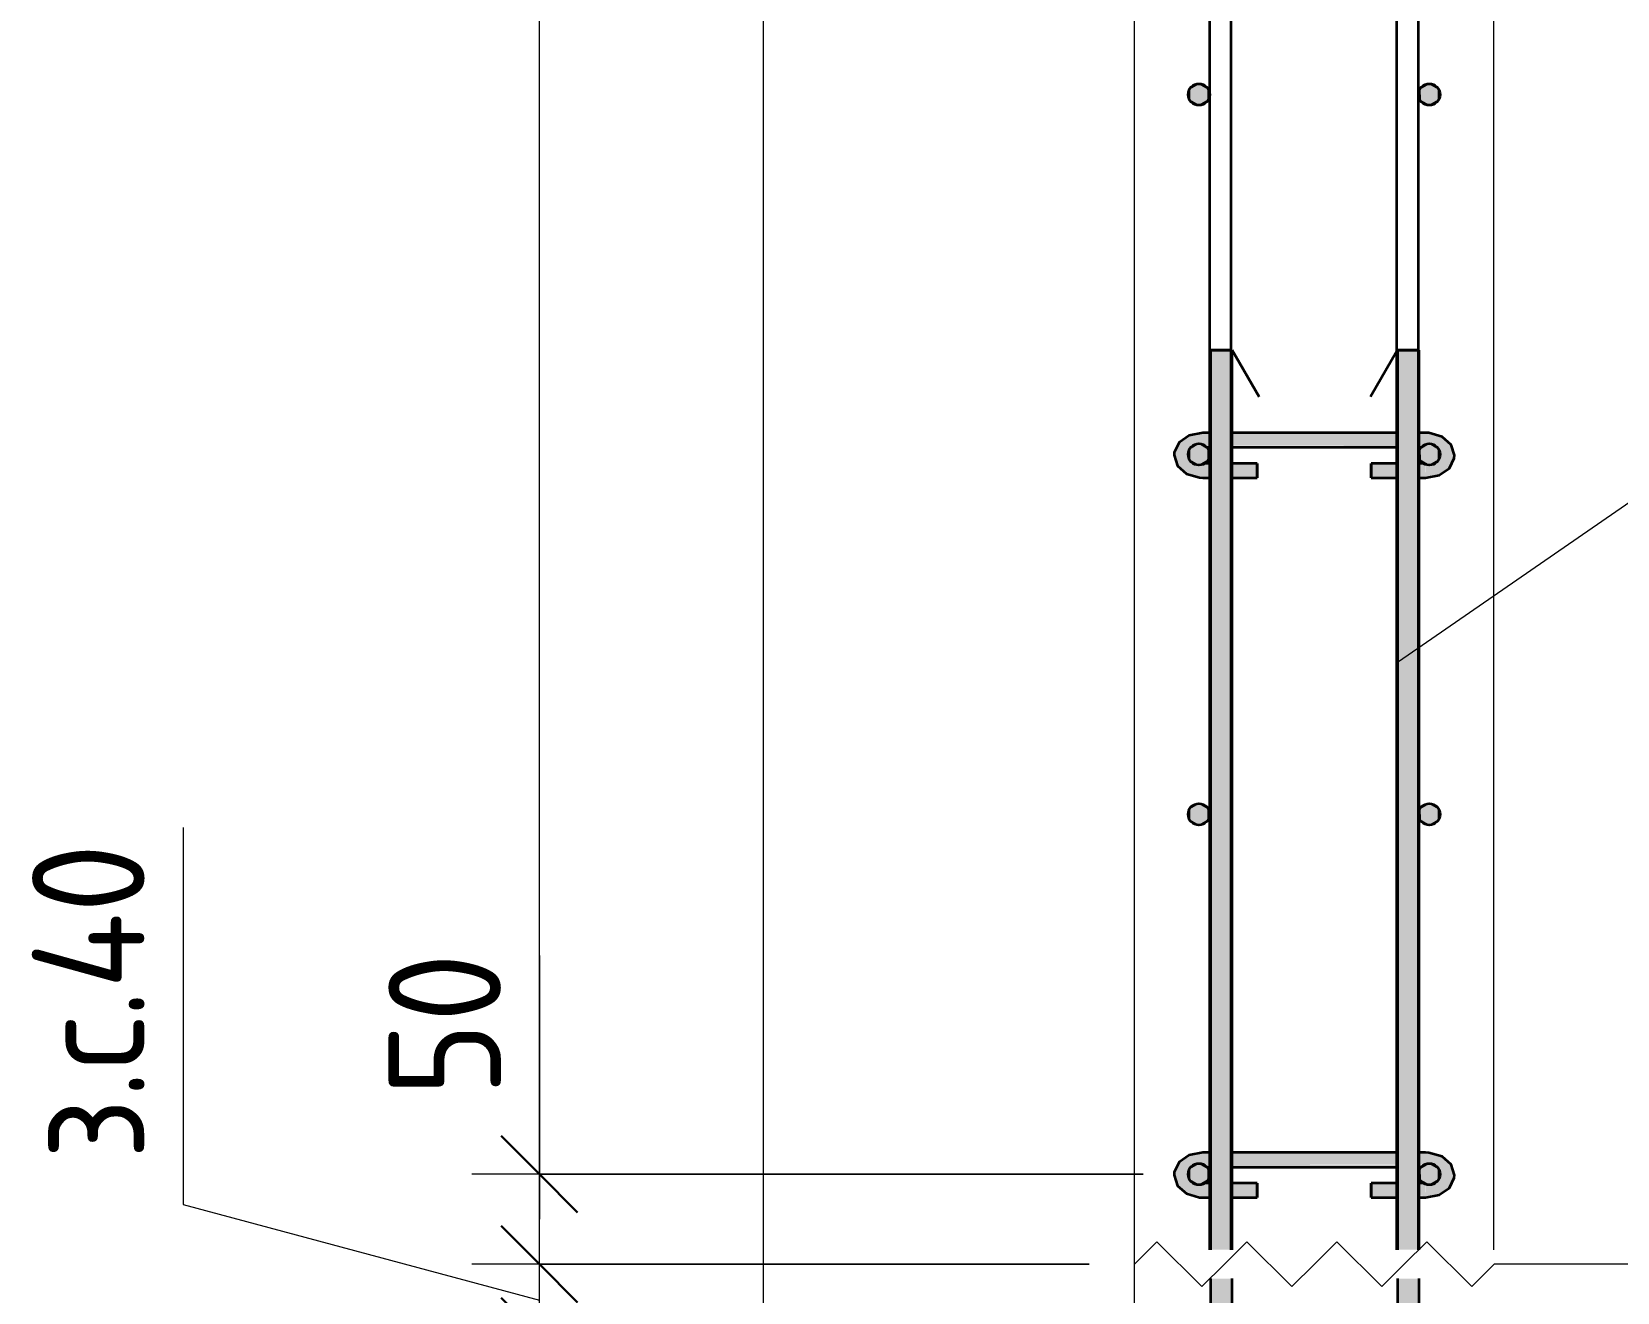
# Model space of a CAD drawing. Header units: millimetres. Extents: x -39709 to 12452, y -4989 to 80275.
# Drawn here: x -2596 to -1715, y -2966 to -2265 of the extents above; entities that cross this region are included whole.
import ezdxf

# ---------------------------------------------------------------- set-up
doc = ezdxf.new("R2010")
doc.units = ezdxf.units.MM
for name, color, linetype, lineweight in [('AA_Dim', 7, 'Continuous', 9), ('AA_Dim-25', 7, 'Continuous', 9), ('AA_Oformlenie', 7, 'Continuous', 9), ('AA_Vinoska', 7, 'Continuous', 9), ('AF_Stena_Опалубка', 253, 'Continuous', 20), ('KR_Armatura', 7, 'Continuous', 20), ('KR_Armatura_Tonkie', 7, 'Continuous', 20), ('KR_Fundament', 7, 'Continuous', 20)]:
    doc.layers.add(name, color=color, linetype=linetype, lineweight=lineweight)
doc.styles.add('ISOCPEUR_6', font='isocpeur.TTF', dxfattribs={"width": 0.9, "height": 62.5})
doc.dimstyles.new('00_Точн_3_знака__прозр__2', dxfattribs={"dimscale": 304.8, "dimtxt": 62.672186, "dimasz": 0.139436, "dimexe": 0.123031, "dimexo": 0.082021, "dimgap": 0.008202, "dimtad": 1, "dimdec": 3, "dimrnd": 0.001, "dimdsep": 46, "dimtxsty": 'ISOCPEUR_6', "dimblk1": 'OBLIQUE', "dimblk2": 'OBLIQUE', "dimsah": 1, "dimcen": 0.09, "dimdle": 0.123031, "dimazin": 0, "dimtfac": 1, "dimtdec": 4, "dimtix": 1, "dimtmove": 1, "dimatfit": 3, "dimfxl": 1, "dimtvp": 1, "dimtolj": 1, "dimtzin": 0, "dimlwd": 18, "dimlwe": 18, "dimarcsym": 2})
doc.dimstyles.new('00_Точн_3_знака__прозр__3', dxfattribs={"dimscale": 304.8, "dimtxt": 62.672186, "dimasz": 0.139436, "dimexe": 0.123031, "dimexo": 0.082021, "dimgap": 0.008202, "dimtad": 1, "dimdec": 3, "dimrnd": 0.001, "dimdsep": 46, "dimtxsty": 'ISOCPEUR_6', "dimblk1": 'OBLIQUE', "dimblk2": 'OBLIQUE', "dimsah": 1, "dimcen": 0.09, "dimdle": 0.123031, "dimazin": 0, "dimtfac": 1, "dimtdec": 4, "dimtix": 1, "dimtmove": 0, "dimatfit": 3, "dimfxl": 1, "dimtvp": 1, "dimtolj": 1, "dimtzin": 0, "dimlwd": 18, "dimlwe": 18, "dimarcsym": 2})

# ---------------------------------------------------------------- blocks, each defined once
blk = doc.blocks.new('261_Шпилька массив _НесАрм_РабПлоск_ - 8 А240-4153581-1-1 Армирование')
at = {"layer": 'KR_Armatura_Tonkie', "lineweight": 35}
for points in [[(34968.04, -2511.81), (34968.04, -2505.54), (34966.68, -2505.89), (34965.87, -2506), (34964.32, -2505.8), (34962.09, -2504.59), (34960.99, -2503.4), (34960.52, -2502.63), (34959.94, -2500.49), (34960.01, -2498.96), (34960.4, -2497.67), (34961.11, -2496.44), (34961.9, -2495.55), (34963.33, -2494.62), (34964.98, -2494.12), (34966.77, -2494.12), (34968.04, -2494.01), (34968.04, -2488.01), (34961.97, -2488.95), (34959.18, -2490.34), (34955.54, -2493.42), (34953.26, -2496.17), (34952.18, -2500.99), (34953.26, -2504.82), (34956.72, -2508.49), (34962.15, -2510.98), (34964.14, -2511.26)], [(35091.87, -2511.81), (35098, -2510.95), (35103.19, -2508.49), (35106.66, -2504.82), (35107.87, -2500.49), (35106.66, -2496.17), (35104.28, -2492.58), (35099.39, -2489.46), (35091.87, -2488.15), (35091.87, -2494.39), (35092.35, -2494.2), (35093.95, -2494.01), (35095.87, -2494.39), (35096.87, -2494.8), (35098.62, -2496.41), (35099.35, -2497.67), (35099.74, -2498.96), (35099.77, -2500.76), (35099.47, -2502.02), (35098.64, -2503.56), (35097.33, -2504.85), (35096.87, -2505.2), (35095.43, -2505.8), (35093.09, -2505.9), (35091.87, -2505.96), (35091.87, -2510.98)], [(34968.04, -2512.98), (34968.04, -2511.81), (34961.91, -2510.95), (34956.72, -2508.49), (34956.03, -2508.15), (34960.52, -2511.35), (34961.97, -2512.04), (34964.59, -2512.44)], [(35091.87, -2512.98), (35099.39, -2511.53), (35104.28, -2508.41), (35106.66, -2504.82), (35103.19, -2508.49), (35097.76, -2510.98), (35091.87, -2511.81), (35091.87, -2512.84)], [(34968.04, -2911.81), (34968.04, -2905.54), (34966.68, -2905.89), (34965.87, -2906), (34964.32, -2905.8), (34962.09, -2904.59), (34960.99, -2903.4), (34960.52, -2902.63), (34959.94, -2900.49), (34959.92, -2899.66), (34960.4, -2897.67), (34961.11, -2896.44), (34961.9, -2895.55), (34963.33, -2894.62), (34964.98, -2894.12), (34966.77, -2894.12), (34968.04, -2894.01), (34968.04, -2888.01), (34961.97, -2888.95), (34959.18, -2890.34), (34955.54, -2893.42), (34953.26, -2896.17), (34952.18, -2900.99), (34953.26, -2904.82), (34956.72, -2908.49), (34962.15, -2910.98), (34964.14, -2911.26)], [(35091.87, -2911.81), (35098, -2910.95), (35103.19, -2908.49), (35106.66, -2904.82), (35107.87, -2900.49), (35106.66, -2896.17), (35104.28, -2892.58), (35099.39, -2889.46), (35091.87, -2888.15), (35091.87, -2894.39), (35092.35, -2894.2), (35093.95, -2894.01), (35095.87, -2894.39), (35096.87, -2894.8), (35098.62, -2896.41), (35099.46, -2897.94), (35099.67, -2898.45), (35099.77, -2900.76), (35099.47, -2902.02), (35098.64, -2903.56), (35097.33, -2904.85), (35096.87, -2905.2), (35095.43, -2905.8), (35093.09, -2905.9), (35091.87, -2905.96), (35091.87, -2910.98)], [(35091.87, -2912.98), (35099.39, -2911.53), (35104.28, -2908.41), (35106.66, -2904.82), (35103.19, -2908.49), (35098, -2910.95), (35091.87, -2911.81), (35091.87, -2912.84)], [(34968.04, -2912.98), (34968.04, -2911.81), (34961.91, -2910.95), (34956.72, -2908.49), (34956.03, -2908.15), (34960.52, -2911.35), (34961.97, -2912.04), (34966.34, -2912.72)]]:
    blk.add_hatch(color=256, dxfattribs=at).paths.add_polyline_path(points)
h = blk.add_hatch(color=256, dxfattribs=at)
h.paths.add_polyline_path([(34970.12, -2494.84), (34972.27, -2494.8), (34972.27, -2488.01), (34968.04, -2488.15), (34968.04, -2494.46), (34969.41, -2494.84)])
h.paths.add_polyline_path([(34997.74, -2494.84), (35076.27, -2494.73), (35076.27, -2488.01), (34984.27, -2488.2), (34984.27, -2494.84)])
h.paths.add_polyline_path([(35088.27, -2494.84), (35091.13, -2494.7), (35091.87, -2494.2), (35091.87, -2488.01), (35088.27, -2488.15), (35088.27, -2494.81)])
h = blk.add_hatch(color=256, dxfattribs=at)
h.paths.add_polyline_path([(35043.3, -2496.01), (35076.27, -2495.82), (35076.27, -2494.84), (34984.27, -2494.92), (34984.27, -2496.01), (34997.74, -2496.01)])
h.paths.add_polyline_path([(35089.44, -2496.01), (35090.01, -2495.46), (35090.61, -2494.84), (35088.27, -2494.84), (35088.27, -2496.01), (35089.3, -2496.01)])
h.paths.add_polyline_path([(34972.27, -2496.01), (34972.27, -2494.84), (34968.92, -2494.84), (34970.31, -2496.01), (34971.87, -2496.01)])
h = blk.add_hatch(color=256, dxfattribs=at)
h.paths.add_polyline_path([(34968.04, -2511.81), (34972.27, -2511.69), (34972.27, -2504.98), (34968.87, -2505.2), (34968.04, -2505.8), (34968.04, -2510.98)])
h.paths.add_polyline_path([(34984.27, -2511.81), (34998.34, -2511.81), (34998.34, -2504.98), (34984.27, -2505.12), (34984.27, -2511.36)])
h = blk.add_hatch(color=256, dxfattribs=at)
h.paths.add_polyline_path([(35076.27, -2511.81), (35076.27, -2504.98), (35061.57, -2505.12), (35061.57, -2511.81), (35075.87, -2511.81)])
h.paths.add_polyline_path([(35088.87, -2511.81), (35091.87, -2511.81), (35091.65, -2505.52), (35089.63, -2504.98), (35088.27, -2505.2), (35088.27, -2511.81)])
h = blk.add_hatch(color=256, dxfattribs=at)
h.paths.add_polyline_path([(34997.74, -2512.98), (34998.34, -2512.84), (34998.34, -2511.81), (34984.27, -2511.81), (34984.27, -2512.98)])
h.paths.add_polyline_path([(34968.04, -2512.98), (34972.27, -2512.79), (34972.27, -2511.81), (34968.04, -2511.81), (34968.04, -2512.84)])
h = blk.add_hatch(color=256, dxfattribs=at)
h.paths.add_polyline_path([(35088.87, -2512.98), (35091.87, -2512.84), (35091.87, -2511.81), (35088.27, -2511.88), (35088.27, -2512.98)])
h.paths.add_polyline_path([(35066.08, -2512.98), (35076.27, -2512.84), (35076.27, -2511.81), (35061.57, -2511.81), (35061.57, -2512.98)])
h = blk.add_hatch(color=256, dxfattribs=at)
h.paths.add_polyline_path([(34972.27, -2894.84), (34972.27, -2888.01), (34968.04, -2888.15), (34968.04, -2894.46), (34969.41, -2894.84), (34971.87, -2894.84)])
h.paths.add_polyline_path([(34997.74, -2894.84), (35076.27, -2894.73), (35076.27, -2888.01), (34984.27, -2888.2), (34984.27, -2894.84)])
h.paths.add_polyline_path([(35088.27, -2894.84), (35091.13, -2894.7), (35091.87, -2894.2), (35091.87, -2888.01), (35088.27, -2888.15), (35088.27, -2894.81)])
h = blk.add_hatch(color=256, dxfattribs=at)
h.paths.add_polyline_path([(35089.44, -2896.01), (35090.01, -2895.46), (35090.61, -2894.84), (35088.27, -2894.84), (35088.27, -2896.01), (35089.3, -2896.01)])
h.paths.add_polyline_path([(34972.27, -2896.01), (34972.27, -2894.84), (34968.92, -2894.84), (34970.31, -2896.01), (34971.87, -2896.01)])
h.paths.add_polyline_path([(34984.27, -2896.01), (35076.27, -2895.82), (35076.27, -2894.84), (34984.27, -2894.92), (34984.27, -2895.89)])
h = blk.add_hatch(color=256, dxfattribs=at)
h.paths.add_polyline_path([(34984.27, -2911.81), (34998.34, -2911.81), (34998.34, -2904.98), (34984.27, -2905.12), (34984.27, -2911.36)])
h.paths.add_polyline_path([(34971.87, -2911.81), (34972.27, -2911.69), (34972.27, -2904.98), (34968.87, -2905.2), (34968.04, -2905.8), (34968.04, -2911.81)])
h = blk.add_hatch(color=256, dxfattribs=at)
h.paths.add_polyline_path([(35076.27, -2911.81), (35076.27, -2904.98), (35061.57, -2905.12), (35061.57, -2911.81), (35075.87, -2911.81)])
h.paths.add_polyline_path([(35088.87, -2911.81), (35091.87, -2911.81), (35091.65, -2905.52), (35089.63, -2904.98), (35088.27, -2905.2), (35088.27, -2911.81)])
h = blk.add_hatch(color=256, dxfattribs=at)
h.paths.add_polyline_path([(34997.74, -2912.98), (34998.34, -2912.84), (34998.34, -2911.81), (34984.27, -2911.81), (34984.27, -2912.98)])
h.paths.add_polyline_path([(34971.87, -2912.98), (34972.27, -2912.72), (34972.27, -2911.81), (34968.04, -2911.81), (34968.04, -2912.98)])
h = blk.add_hatch(color=256, dxfattribs=at)
h.paths.add_polyline_path([(35075.87, -2912.98), (35076.27, -2912.72), (35076.27, -2911.81), (35061.57, -2911.81), (35061.57, -2912.98), (35066.08, -2912.98)])
h.paths.add_polyline_path([(35088.87, -2912.98), (35091.87, -2912.72), (35091.87, -2911.81), (35088.27, -2911.88), (35088.27, -2912.98)])
for p, q in [((34971.87, -2488.01), (34968.04, -2488.01)), ((34972.27, -2488.01), (34971.87, -2488.01)), ((35075.87, -2488.01), (34984.26, -2488.01)), ((35076.27, -2488.01), (35075.87, -2488.01)), ((35091.87, -2488.01), (35088.26, -2488.01)), ((34970.31, -2496.01), (34971.87, -2496.01)), ((34971.87, -2496.01), (34972.27, -2496.01)), ((34984.25, -2496.01), (35075.87, -2496.01)), ((35075.87, -2496.01), (35076.27, -2496.01)), ((35088.25, -2496.01), (35089.49, -2496.01)), ((34971.87, -2504.98), (34969.16, -2504.98)), ((34972.27, -2504.98), (34971.87, -2504.98)), ((34998.34, -2504.98), (34984.25, -2504.98)), ((34998.34, -2504.98), (34998.34, -2511.81)), ((34998.34, -2506.15), (34998.34, -2505.12)), ((34998.34, -2512.84), (34998.34, -2506.15)), ((35075.87, -2504.98), (35061.57, -2504.98)), ((35061.57, -2511.81), (35061.57, -2504.98)), ((35061.57, -2505.12), (35061.57, -2506.15)), ((35061.57, -2506.15), (35061.57, -2512.84)), ((35076.27, -2504.98), (35075.87, -2504.98)), ((35090.59, -2504.98), (35088.25, -2504.98)), ((34968.04, -2512.98), (34971.87, -2512.98)), ((34971.87, -2512.98), (34972.27, -2512.98)), ((34984.25, -2512.98), (34998.34, -2512.98)), ((34998.34, -2511.81), (34998.34, -2512.98)), ((35061.57, -2512.98), (35061.57, -2511.81)), ((35061.57, -2512.98), (35075.87, -2512.98)), ((35075.87, -2512.98), (35076.27, -2512.98)), ((35088.25, -2512.98), (35091.87, -2512.98)), ((34971.87, -2888.01), (34968.04, -2888.01)), ((34972.27, -2888.01), (34971.87, -2888.01)), ((35075.87, -2888.01), (34984.27, -2888.01)), ((35076.27, -2888.01), (35075.87, -2888.01)), ((35091.87, -2888.01), (35088.27, -2888.01)), ((34970.31, -2896.01), (34971.87, -2896.01)), ((34971.87, -2896.01), (34972.27, -2896.01)), ((34984.27, -2896.01), (35075.87, -2896.01)), ((35075.87, -2896.01), (35076.27, -2896.01)), ((35088.27, -2896.01), (35089.49, -2896.01)), ((34971.87, -2904.98), (34969.16, -2904.98)), ((34972.27, -2904.98), (34971.87, -2904.98)), ((34998.34, -2904.98), (34984.27, -2904.98)), ((34998.34, -2904.98), (34998.34, -2911.81)), ((34998.34, -2906.15), (34998.34, -2905.12)), ((34998.34, -2912.84), (34998.34, -2906.15)), ((35075.87, -2904.98), (35061.57, -2904.98)), ((35061.57, -2911.81), (35061.57, -2904.98)), ((35061.57, -2905.12), (35061.57, -2906.15)), ((35061.57, -2906.15), (35061.57, -2912.84)), ((35076.27, -2904.98), (35075.87, -2904.98)), ((35090.59, -2904.98), (35088.27, -2904.98)), ((34968.04, -2912.98), (34971.87, -2912.98)), ((34971.87, -2912.98), (34972.27, -2912.98)), ((34984.27, -2912.98), (34998.34, -2912.98)), ((34998.34, -2911.81), (34998.34, -2912.98)), ((35061.57, -2912.98), (35061.57, -2911.81)), ((35061.57, -2912.98), (35075.87, -2912.98)), ((35075.87, -2912.98), (35076.27, -2912.98)), ((35088.27, -2912.98), (35091.87, -2912.98))]:
    blk.add_line(p, q, dxfattribs=at)
at = {"layer": 'KR_Armatura_Tonkie', "lineweight": 35, "flags": 128}
for points in [[(34968.04, -2488.01), (34960.46, -2489.47), (34954.85, -2493.37), (34952.16, -2498.93), (34952.04, -2500.49)], [(35107.87, -2500.49), (35106.02, -2494.61), (35101.01, -2490.21), (35093.74, -2488.09), (35091.87, -2488.01)], [(34952.04, -2500.49), (34953.89, -2506.38), (34958.9, -2510.78), (34966.17, -2512.9), (34968.04, -2512.98)], [(35091.87, -2512.98), (35099.46, -2511.52), (35105.06, -2507.62), (35107.75, -2502.06), (35107.87, -2500.49)], [(34968.04, -2888.01), (34960.46, -2889.47), (34954.85, -2893.37), (34952.16, -2898.93), (34952.04, -2900.49)], [(35107.87, -2900.49), (35106.02, -2894.61), (35101.01, -2890.21), (35093.74, -2888.09), (35091.87, -2888.01)], [(34952.04, -2900.49), (34953.89, -2906.38), (34958.9, -2910.78), (34966.17, -2912.9), (34968.04, -2912.98)], [(35091.87, -2912.98), (35099.46, -2911.52), (35105.06, -2907.62), (35107.75, -2902.06), (35107.87, -2900.49)]]:
    blk.add_lwpolyline(points, dxfattribs=at)
blk = doc.blocks.new('350_Стержень П торец СК-СГ _НесАрм_РабПлоск_ - 350_Стержень П торец СК-СГ _НесАрм_РабПлоск_-V19-1-1 Армирование')
at = {"layer": 'KR_Armatura_Tonkie', "lineweight": 35}
for points in [[(34965.87, -1106), (34967.43, -1105.8), (34968.87, -1105.2), (34970.12, -1104.24), (34971.07, -1103), (34971.67, -1101.55), (34971.87, -1100), (34971.67, -1098.45), (34971.07, -1097), (34970.12, -1095.76), (34968.87, -1094.8), (34967.43, -1094.2), (34965.87, -1094), (34964.32, -1094.2), (34962.87, -1094.8), (34961.63, -1095.76), (34960.68, -1097), (34960.08, -1098.45), (34959.87, -1100), (34960.08, -1101.55), (34960.68, -1103), (34961.63, -1104.24), (34962.87, -1105.2), (34964.32, -1105.8)], [(35093.87, -1106), (35095.43, -1105.8), (35096.87, -1105.2), (35098.12, -1104.24), (35099.07, -1103), (35099.67, -1101.55), (35099.87, -1100), (35099.67, -1098.45), (35099.07, -1097), (35098.12, -1095.76), (35096.87, -1094.8), (35095.43, -1094.2), (35093.87, -1094), (35092.32, -1094.2), (35090.87, -1094.8), (35089.63, -1095.76), (35088.68, -1097), (35088.08, -1098.45), (35087.87, -1100), (35088.08, -1101.55), (35088.87, -1103.24), (35089.63, -1104.24), (35090.87, -1105.2), (35092.32, -1105.8)]]:
    blk.add_hatch(color=256, dxfattribs=at).paths.add_polyline_path(points)
at = {"layer": 'AA_Oformlenie'}
for centre, start, end in [((34965.87, -1100), 90, 270), ((34965.87, -1100), 270, 90), ((35093.87, -1100), 90, 270), ((35093.87, -1100), 270, 90)]:
    blk.add_arc(centre, 6, start, end, dxfattribs=at)
at = {"layer": 'KR_Armatura_Tonkie', "lineweight": 35}
for centre in [(34965.87, -1100), (35093.87, -1100)]:
    blk.add_circle(centre, 6, dxfattribs=at)
blk = doc.blocks.new('350_Стержень П торец СК-СГ _НесАрм_РабПлоск_ - 350_Стержень П торец СК-СГ _НесАрм_РабПлоск_-V22-1-1 Армирование')
at = {"layer": 'KR_Armatura_Tonkie', "lineweight": 35}
for points in [[(34965.87, -2506), (34967.43, -2505.8), (34968.87, -2505.2), (34970.12, -2504.24), (34971.07, -2503), (34971.67, -2501.55), (34971.74, -2498.96), (34971.67, -2498.45), (34971.07, -2497), (34970.12, -2495.76), (34968.87, -2494.8), (34967.43, -2494.2), (34965.87, -2494), (34964.32, -2494.2), (34962.87, -2494.8), (34961.63, -2495.76), (34960.68, -2497), (34960.01, -2498.96), (34959.87, -2500), (34960.08, -2501.55), (34960.68, -2503), (34961.63, -2504.24), (34962.87, -2505.2), (34964.32, -2505.8)], [(35093.87, -2506), (35095.43, -2505.8), (35096.87, -2505.2), (35098.12, -2504.24), (35099.07, -2503), (35099.67, -2501.55), (35099.74, -2498.96), (35099.67, -2498.45), (35099.07, -2497), (35098.12, -2495.76), (35096.87, -2494.8), (35095.43, -2494.2), (35093.87, -2494), (35092.32, -2494.2), (35090.87, -2494.8), (35089.63, -2495.76), (35088.68, -2497), (35088.01, -2498.96), (35087.87, -2500), (35088.08, -2501.55), (35088.87, -2503.24), (35089.63, -2504.24), (35090.87, -2505.2), (35092.32, -2505.8)]]:
    blk.add_hatch(color=256, dxfattribs=at).paths.add_polyline_path(points)
at = {"layer": 'AA_Oformlenie'}
for centre, start, end in [((34965.87, -2500), 90, 270), ((34965.87, -2500), 270, 90), ((35093.87, -2500), 90, 270), ((35093.87, -2500), 270, 90)]:
    blk.add_arc(centre, 6, start, end, dxfattribs=at)
at = {"layer": 'KR_Armatura_Tonkie', "lineweight": 35}
for centre in [(34965.87, -2500), (35093.87, -2500)]:
    blk.add_circle(centre, 6, dxfattribs=at)
blk = doc.blocks.new('265_Выпуск П одной длины _НесАрм_РабПлоск_ - В1 _d12_ t250-V23-1-1 Армирование')
at = {"layer": 'KR_Armatura_Tonkie', "lineweight": 35}
for p, q in [((34972.27, -2442), (34972.27, -2488.01)), ((34983.92, -2442), (34972.47, -2442)), ((34972.47, -2442), (34983.92, -2442)), ((34984.27, -2488.03), (34984.27, -2442)), ((34984.27, -2442), (34999.27, -2467.98)), ((35075.87, -2442.69), (35061.27, -2467.98)), ((35076.27, -2442), (35075.87, -2442.69)), ((35076.27, -2442), (35076.27, -2488.01)), ((35076.47, -2442), (35087.92, -2442)), ((35087.92, -2442), (35076.47, -2442)), ((35088.27, -2488.01), (35088.27, -2442)), ((34972.27, -2496.01), (34972.27, -2504.98)), ((34984.27, -2504.98), (34984.27, -2496.01)), ((35076.27, -2495.99), (35076.27, -2504.98)), ((35088.27, -2497.99), (35088.27, -2496.01)), ((35088.27, -2505), (35088.27, -2502.01)), ((34972.27, -2512.96), (34972.27, -2888.01)), ((34984.27, -2888.03), (34984.27, -2512.98)), ((35076.27, -2512.98), (35076.27, -2888.01)), ((35088.27, -2697.99), (35088.27, -2512.98)), ((35088.27, -2888.01), (35088.27, -2702.01)), ((34972.27, -2896.01), (34972.27, -2904.98)), ((34984.27, -2904.98), (34984.27, -2896.01)), ((35076.27, -2895.99), (35076.27, -2904.98)), ((35088.27, -2897.94), (35088.27, -2896.01)), ((35088.27, -2905), (35088.27, -2902.01)), ((34972.27, -2912.96), (34972.27, -2942)), ((34984.27, -2942), (34984.27, -2912.98)), ((35076.27, -2912.98), (35076.27, -2942)), ((35088.27, -2942), (35088.27, -2912.98)), ((34972.27, -2958), (34972.27, -3002)), ((34984.27, -3002), (34984.27, -2958)), ((35076.27, -2958), (35076.27, -3002)), ((35088.27, -3002), (35088.27, -2958)), ((34972.27, -3002), (34972.27, -3014)), ((34984.27, -3012.69), (34984.27, -3002)), ((34972.27, -3014), (34972.27, -3030.8)), ((35076.27, -3014), (35076.27, -3168)), ((35088.27, -3168), (35088.27, -3014)), ((34984.27, -3168), (34984.27, -3032.92)), ((35076.27, -3168), (35074.52, -3177.51)), ((34987.24, -3180.46), (34984.93, -3172.99)), ((35073.48, -3180.03), (35069.55, -3186.52)), ((34993.91, -3189.87), (34988, -3182.3)), ((35068.14, -3188.36), (35060.57, -3194.27)), ((35002.24, -3195.21), (34995.75, -3191.28)), ((35014.27, -3198), (35004.76, -3196.25)), ((35046.27, -3198), (35014.27, -3198)), ((35058.73, -3195.03), (35051.26, -3197.34)), ((35012.74, -3209.97), (35014.27, -3210)), ((35014.27, -3210), (35046.27, -3210))]:
    blk.add_line(p, q, dxfattribs=at)
at = {"layer": 'KR_Armatura_Tonkie', "lineweight": 35, "flags": 128}
for points in [[(35087.69, -3172.39), (35088.24, -3169.53), (35088.27, -3168)], [(35084.41, -3184.74), (35085.82, -3182.14), (35086.11, -3180.63)], [(35077.96, -3195.1), (35079.7, -3193.42), (35080.79, -3191.41)]]:
    blk.add_lwpolyline(points, dxfattribs=at)
blk = doc.blocks.new('265_Выпуск П одной длины _НесАрм_РабПлоск_ - В1 _d12_ t250-V24-1-1 Армирование')
at = {"layer": 'KR_Armatura_Tonkie', "lineweight": 35}
h = blk.add_hatch(color=256, dxfattribs=at)
h.paths.add_polyline_path([(34974.03, -3168), (34984.27, -3168), (34984.07, -2958), (34972.27, -2958), (34972.47, -3168), (34973.07, -3168)])
h.paths.add_polyline_path([(34972.27, -2942), (34984.27, -2942), (34984.07, -2442), (34972.27, -2442), (34972.27, -2927.49)])
h = blk.add_hatch(color=256, dxfattribs=at)
h.paths.add_polyline_path([(35082.27, -3168), (35088.27, -3168), (35088.07, -2958), (35076.27, -2958), (35076.47, -3168), (35080.72, -3168)])
h.paths.add_polyline_path([(35081.2, -2942), (35088.27, -2942), (35088.07, -2901.45), (35087.87, -2900), (35088.27, -2894.8), (35088.07, -2701.45), (35087.87, -2700), (35088.27, -2694.8), (35088.02, -2501.08), (35088.02, -2498.9), (35088.27, -2494.8), (35088.07, -2442), (35076.27, -2442), (35076.47, -2942), (35080.72, -2942)])
for points in [[(35014.27, -3210), (35014.27, -3198), (35006.51, -3196.98), (34998.61, -3193.48), (34993.06, -3189.21), (34988.16, -3182.7), (34985.28, -3175.66), (34984.07, -3168), (34972.27, -3168), (34973.7, -3178.87), (34977.9, -3189), (34984.96, -3198), (34993.27, -3204.37), (35003.4, -3208.57), (35009.29, -3209.34)], [(35046.27, -3210), (35057.9, -3208.25), (35067.54, -3204.17), (35075.97, -3197.7), (35082.64, -3189), (35086.86, -3178.7), (35088.07, -3168), (35076.27, -3168), (35075.25, -3175.76), (35072.12, -3183.16), (35067.48, -3189.21), (35060.97, -3194.11), (35053.93, -3196.99), (35046.27, -3198.2), (35046.27, -3209.8)], [(35043.3, -3210), (35046.27, -3209.8), (35046.27, -3198), (35014.27, -3198.2), (35014.27, -3210), (35020.52, -3210)]]:
    blk.add_hatch(color=256, dxfattribs=at).paths.add_polyline_path(points)
for p, q in [((34972.27, -2442), (34972.27, -2942)), ((34972.27, -2442), (34983.92, -2442)), ((34983.92, -2442), (34972.47, -2442)), ((34984.07, -2442), (34984.27, -2442)), ((34984.27, -2942), (34984.27, -2442)), ((34984.27, -2442), (34999.27, -2467.98)), ((35075.87, -2442.69), (35061.27, -2467.98)), ((35076.27, -2442), (35075.87, -2442.69)), ((35076.27, -2442), (35076.27, -2942)), ((35076.27, -2442), (35087.92, -2442)), ((35087.92, -2442), (35076.47, -2442)), ((35088.07, -2442), (35088.27, -2442)), ((35088.27, -2497.99), (35088.27, -2442)), ((35088.27, -2697.99), (35088.27, -2502.01)), ((35088.27, -2897.94), (35088.27, -2702.01)), ((35088.27, -2942), (35088.27, -2902.01)), ((34972.27, -2958), (34972.27, -3002)), ((34984.27, -3002), (34984.27, -2958)), ((35076.27, -2958), (35076.27, -3002)), ((35088.27, -3002), (35088.27, -2958)), ((34972.27, -3002), (34972.27, -3014)), ((34984.27, -3014), (34984.27, -3002)), ((35076.27, -3002), (35076.27, -3014)), ((35088.27, -3014), (35088.27, -3002)), ((34972.27, -3014), (34972.27, -3168)), ((34984.27, -3168), (34984.27, -3014)), ((35076.27, -3014), (35076.27, -3168)), ((35088.27, -3168), (35088.27, -3014)), ((35046.27, -3198), (35014.27, -3198)), ((35014.27, -3210), (35046.27, -3210))]:
    blk.add_line(p, q, dxfattribs=at)
at = {"layer": 'KR_Armatura_Tonkie', "lineweight": 35, "flags": 128}
for points in [[(34972.27, -3168), (34974.23, -3180.69), (34979.94, -3192.19), (34985.54, -3198)], [(35014.27, -3198), (35003.61, -3196.04), (34994.35, -3190.43), (34987.68, -3181.89), (34984.48, -3171.54), (34984.27, -3168)], [(35076.27, -3168), (35074.31, -3178.66), (35068.7, -3187.92), (35060.16, -3194.59), (35049.81, -3197.79), (35046.27, -3198)], [(35074.95, -3198), (35079.7, -3193.42), (35085.82, -3182.14), (35088.24, -3169.53), (35088.27, -3168)], [(34985.54, -3198), (34988.85, -3201.43), (35000.13, -3207.55), (35012.74, -3209.97), (35014.27, -3210)], [(35046.27, -3210), (35058.96, -3208.04), (35070.46, -3202.33), (35074.95, -3198)]]:
    blk.add_lwpolyline(points, dxfattribs=at)
blk = doc.blocks.new('011_Прямоугольник обрыва _ЭлУзла_ - 011_Прямоугольник обрыва _ЭлУзла_-4144281-1-1 Армирование')
at = {"layer": 'AA_Oformlenie'}
blk.add_line((34723.92, -3423.65), (34723.92, -1620.24), dxfattribs=at)
blk = doc.blocks.new('Последовательность узлов - 3мм масшт20 маскировка-V26-1-1 Армирование')
at = {"layer": 'AA_Oformlenie'}
for p, q in [((36929.87, 3050), (36942.37, 3062.5)), ((36967.37, 3037.5), (36942.37, 3062.5)), ((36979.87, 3050), (36992.37, 3062.5)), ((37017.37, 3037.5), (36992.37, 3062.5)), ((37029.87, 3050), (37042.37, 3062.5)), ((37067.37, 3037.5), (37042.37, 3062.5)), ((37079.87, 3050), (37092.37, 3062.5)), ((37117.37, 3037.5), (37092.37, 3062.5)), ((36979.87, 3050), (36967.37, 3037.5)), ((37029.87, 3050), (37017.37, 3037.5)), ((37079.87, 3050), (37067.37, 3037.5)), ((37129.87, 3050), (37117.37, 3037.5))]:
    blk.add_line(p, q, dxfattribs=at)
blk = doc.blocks.new('DIMBLOCK66-1-1 Армирование')
at = {"layer": 'AA_Dim-25', "lineweight": 18}
for p, q in [((-2512.22, -2707.28), (-2512.22, -2916.75)), ((-2512.22, -2916.75), (-2314.18, -2970)), ((-2314.18, -2990), (-2314.18, -2912.5)), ((-2008.63, -2950), (-2351.68, -2950)), ((-2314.18, -2950), (-2008.63, -2950)), ((-1938.63, -2990), (-2351.68, -2990)), ((-2314.18, -2990), (-1938.63, -2990))]:
    blk.add_line(p, q, dxfattribs=at)
at = {"layer": 'AA_Dim-25', "lineweight": 30}
for p, q in [((-2314.18, -2950), (-2335.43, -2928.75)), ((-2314.18, -2950), (-2292.93, -2971.25)), ((-2314.18, -2990), (-2335.43, -2968.75)), ((-2314.18, -2990), (-2292.93, -3011.25))]:
    blk.add_line(p, q, dxfattribs=at)
at = {"layer": 'AA_Dim-25', "color": 0, "lineweight": 18, "insert": (-2596.14, -2891.75), "char_height": 62.5, "width": 221.3629, "attachment_point": 1, "rotation": 90, "line_spacing_factor": 1.135194, "style": 'ISOCPEUR_6'}
blk.add_mtext('з.с.40', dxfattribs=at)
blk = doc.blocks.new('_Oblique')
at = {"color": 0, "linetype": 'ByBlock', "lineweight": -2}
blk.add_line((-0.5, -0.5), (0.5, 0.5), dxfattribs=at)
blk = doc.blocks.new('DIMBLOCK67-1-1 Армирование')
at = {"layer": 'AA_Dim-25', "lineweight": 18}
for p, q in [((-2314.18, -2778.54), (-2314.18, -2881.59)), ((-2314.18, -2881.59), (-2314.18, -2925)), ((-1978.63, -2900), (-2351.68, -2900)), ((-2314.18, -2987.5), (-2314.18, -2900)), ((-2314.18, -2900), (-1978.63, -2900)), ((-2008.63, -2950), (-2351.68, -2950)), ((-2314.18, -2950), (-2008.63, -2950))]:
    blk.add_line(p, q, dxfattribs=at)
at = {"layer": 'AA_Dim-25', "lineweight": 30}
for p, q in [((-2314.18, -2900), (-2335.43, -2878.75)), ((-2314.18, -2900), (-2292.93, -2921.25)), ((-2314.18, -2950), (-2335.43, -2928.75)), ((-2314.18, -2950), (-2292.93, -2971.25))]:
    blk.add_line(p, q, dxfattribs=at)
at = {"layer": 'AA_Dim-25', "color": 0, "lineweight": 18, "insert": (-2398.1, -2856.59), "char_height": 62.5, "width": 93.6535, "attachment_point": 1, "rotation": 90, "line_spacing_factor": 1.135194, "style": 'ISOCPEUR_6'}
blk.add_mtext('50', dxfattribs=at)
blk = doc.blocks.new('DIMBLOCK68-1-1 Армирование')
at = {"layer": 'AA_Dim-25', "lineweight": 30}
for p, q in [((-2314.18, 300), (-2335.43, 321.25)), ((-2314.18, 300), (-2292.93, 278.75)), ((-2314.18, -2900), (-2335.43, -2878.75)), ((-2314.18, -2900), (-2292.93, -2921.25))]:
    blk.add_line(p, q, dxfattribs=at)
at = {"layer": 'AA_Dim-25', "lineweight": 18}
for p, q in [((-1978.63, 300), (-2351.68, 300)), ((-2314.18, -2900), (-2314.18, 300)), ((-2314.18, 300), (-1978.63, 300)), ((-1978.63, -2900), (-2351.68, -2900)), ((-2314.18, -2900), (-1978.63, -2900))]:
    blk.add_line(p, q, dxfattribs=at)
at = {"layer": 'AA_Dim-25', "color": 0, "lineweight": 18, "insert": (-2398.1, -1508.71), "char_height": 62.5, "width": 500.9045, "attachment_point": 1, "rotation": 90, "line_spacing_factor": 1.135194, "style": 'ISOCPEUR_6'}
blk.add_mtext('200х16=3200', dxfattribs=at)

msp = doc.modelspace()

# ---------------------------------------------------------------- hatches: boundary and pattern name
at = {"layer": 'KR_Armatura'}
h = msp.add_hatch(color=256, dxfattribs=at)
edge = h.paths.add_edge_path()
edge.add_arc((-1947.6255, -2300), 6, 0, 360)
for points in [[(-1947.6255, -2306), (-1942.4293, -2303), (-1942.4293, -2297), (-1947.6255, -2294), (-1952.8216, -2297), (-1952.8216, -2303)], [(-1819.6255, -2306), (-1814.4293, -2303), (-1814.4293, -2297), (-1819.6255, -2294), (-1824.8216, -2297), (-1824.6344, -2303.1081)], [(-1947.6255, -2506), (-1942.4293, -2503), (-1942.4293, -2497), (-1947.6255, -2494), (-1952.8216, -2497), (-1952.8216, -2503)], [(-1819.6255, -2506), (-1814.4293, -2503), (-1814.4293, -2497), (-1819.6255, -2494), (-1824.8216, -2497), (-1824.6344, -2503.1081)], [(-1947.6255, -2706), (-1942.4293, -2703), (-1942.4293, -2697), (-1947.6255, -2694), (-1952.8216, -2697), (-1952.8216, -2703)], [(-1819.6255, -2706), (-1814.4293, -2703), (-1814.4293, -2697), (-1819.6255, -2694), (-1824.8216, -2697), (-1824.6344, -2703.1081)], [(-1947.6255, -2906), (-1942.4293, -2903), (-1942.4293, -2897), (-1947.6255, -2894), (-1952.8216, -2897), (-1952.8216, -2903)], [(-1819.6255, -2906), (-1814.4293, -2903), (-1814.4293, -2897), (-1819.6255, -2894), (-1824.8216, -2897), (-1824.6344, -2903.1081)]]:
    msp.add_hatch(color=256, dxfattribs=at).paths.add_polyline_path(points)
h = msp.add_hatch(color=256, dxfattribs=at)
edge = h.paths.add_edge_path()
edge.add_arc((-1819.6255, -2300), 6, 0, 360)
h = msp.add_hatch(color=256, dxfattribs=at)
edge = h.paths.add_edge_path()
edge.add_arc((-1947.6255, -2500), 6, 0, 360)
h = msp.add_hatch(color=256, dxfattribs=at)
edge = h.paths.add_edge_path()
edge.add_arc((-1819.6255, -2500), 6, 0, 360)
h = msp.add_hatch(color=256, dxfattribs=at)
edge = h.paths.add_edge_path()
edge.add_arc((-1947.6255, -2700), 6, 0, 360)
h = msp.add_hatch(color=256, dxfattribs=at)
edge = h.paths.add_edge_path()
edge.add_arc((-1819.6255, -2700), 6, 0, 360)
h = msp.add_hatch(color=256, dxfattribs=at)
edge = h.paths.add_edge_path()
edge.add_arc((-1947.6255, -2900), 6, 0, 360)
h = msp.add_hatch(color=256, dxfattribs=at)
edge = h.paths.add_edge_path()
edge.add_arc((-1819.6255, -2900), 6, 0, 360)

# ---------------------------------------------------------------- linework, layer by layer
at = {"layer": 'AA_Vinoska'}
msp.add_line((-1836.6586, -2615.0606), (-1697.3706, -2518.9264), dxfattribs=at)
at = {"layer": 'AF_Stena_Опалубка'}
for p, q in [((-1983.6255, 350), (-1983.6255, -2950)), ((-1983.6255, 350), (-1983.6255, -2950)), ((-1783.6255, -2942), (-1783.6255, 350)), ((-1783.6255, -2942), (-1783.6255, 350))]:
    msp.add_line(p, q, dxfattribs=at)
at = {"layer": 'KR_Armatura'}
for p, q in [((-1947.6255, -2294), (-1952.8216, -2297)), ((-1952.8216, -2297), (-1952.8216, -2303)), ((-1942.4293, -2297), (-1947.6255, -2294)), ((-1942.4293, -2303), (-1942.4293, -2297)), ((-1819.6255, -2294), (-1824.8216, -2297)), ((-1824.8216, -2297), (-1824.6344, -2303.1081)), ((-1814.4293, -2297), (-1819.6255, -2294)), ((-1814.4293, -2303), (-1814.4293, -2297)), ((-1952.8216, -2303), (-1947.6255, -2306)), ((-1947.6255, -2306), (-1942.4293, -2303)), ((-1824.6344, -2303.1081), (-1819.6255, -2306)), ((-1819.6255, -2306), (-1814.4293, -2303)), ((-1947.6255, -2494), (-1952.8216, -2497)), ((-1952.8216, -2497), (-1952.8216, -2503)), ((-1942.4293, -2497), (-1947.6255, -2494)), ((-1942.4293, -2503), (-1942.4293, -2497)), ((-1819.6255, -2494), (-1824.8216, -2497)), ((-1824.8216, -2497), (-1824.6344, -2503.1081)), ((-1814.4293, -2497), (-1819.6255, -2494)), ((-1814.4293, -2503), (-1814.4293, -2497)), ((-1952.8216, -2503), (-1947.6255, -2506)), ((-1947.6255, -2506), (-1942.4293, -2503)), ((-1824.6344, -2503.1081), (-1819.6255, -2506)), ((-1819.6255, -2506), (-1814.4293, -2503)), ((-1947.6255, -2694), (-1952.8216, -2697)), ((-1942.4293, -2697), (-1947.6255, -2694)), ((-1819.6255, -2694), (-1824.8216, -2697)), ((-1814.4293, -2697), (-1819.6255, -2694)), ((-1952.8216, -2697), (-1952.8216, -2703)), ((-1952.8216, -2703), (-1947.6255, -2706)), ((-1947.6255, -2706), (-1942.4293, -2703)), ((-1942.4293, -2703), (-1942.4293, -2697)), ((-1824.8216, -2697), (-1824.6344, -2703.1081)), ((-1824.6344, -2703.1081), (-1819.6255, -2706)), ((-1819.6255, -2706), (-1814.4293, -2703)), ((-1814.4293, -2703), (-1814.4293, -2697)), ((-1947.6255, -2894), (-1952.8216, -2897)), ((-1952.8216, -2897), (-1952.8216, -2903)), ((-1942.4293, -2897), (-1947.6255, -2894)), ((-1942.4293, -2903), (-1942.4293, -2897)), ((-1819.6255, -2894), (-1824.8216, -2897)), ((-1824.8216, -2897), (-1824.6344, -2903.1081)), ((-1814.4293, -2897), (-1819.6255, -2894)), ((-1814.4293, -2903), (-1814.4293, -2897)), ((-1952.8216, -2903), (-1947.6255, -2906)), ((-1947.6255, -2906), (-1942.4293, -2903)), ((-1824.6344, -2903.1081), (-1819.6255, -2906)), ((-1819.6255, -2906), (-1814.4293, -2903))]:
    msp.add_line(p, q, dxfattribs=at)
for centre in [(-1947.6255, -2300), (-1819.6255, -2300), (-1947.6255, -2500), (-1819.6255, -2500), (-1947.6255, -2700), (-1819.6255, -2700), (-1947.6255, -2900), (-1819.6255, -2900)]:
    msp.add_circle(centre, 6, dxfattribs=at)
at = {"layer": 'KR_Armatura_Tonkie', "lineweight": 35}
for p, q in [((-1941.6255, -2942), (-1941.6255, 320)), ((-1929.6255, -2942), (-1929.6255, 320)), ((-1837.6255, -2942), (-1837.6255, 320)), ((-1825.6255, -2942), (-1825.6255, 320))]:
    msp.add_line(p, q, dxfattribs=at)
at = {"layer": 'KR_Fundament'}
for p, q in [((-1983.6255, -2950), (-1983.6255, -3250)), ((16.3745, -2950), (-1783.4623, -2950))]:
    msp.add_line(p, q, dxfattribs=at)

# ---------------------------------------------------------------- block references
at = {"layer": 'AA_Oformlenie'}
for name, p in [('011_Прямоугольник обрыва _ЭлУзла_ - 011_Прямоугольник обрыва _ЭлУзла_-4144281-1-1 Армирование', (-36913.4998, 0)), ('Последовательность узлов - 3мм масшт20 маскировка-V26-1-1 Армирование', (-38913.3366, -6000))]:
    msp.add_blockref(name, p, dxfattribs=at)
at = {"layer": 'KR_Armatura_Tonkie', "lineweight": 35}
for name, p in [('261_Шпилька массив _НесАрм_РабПлоск_ - 8 А240-4153581-1-1 Армирование', (-36913.4998, 0)), ('350_Стержень П торец СК-СГ _НесАрм_РабПлоск_ - 350_Стержень П торец СК-СГ _НесАрм_РабПлоск_-V19-1-1 Армирование', (-36913.4998, -1200)), ('265_Выпуск П одной длины _НесАрм_РабПлоск_ - В1 _d12_ t250-V23-1-1 Армирование', (-36913.4998, 0)), ('265_Выпуск П одной длины _НесАрм_РабПлоск_ - В1 _d12_ t250-V24-1-1 Армирование', (-36913.4998, 0)), ('350_Стержень П торец СК-СГ _НесАрм_РабПлоск_ - 350_Стержень П торец СК-СГ _НесАрм_РабПлоск_-V22-1-1 Армирование', (-36913.4998, 0)), ('350_Стержень П торец СК-СГ _НесАрм_РабПлоск_ - 350_Стержень П торец СК-СГ _НесАрм_РабПлоск_-V19-1-1 Армирование', (-36913.4998, -1600)), ('350_Стержень П торец СК-СГ _НесАрм_РабПлоск_ - 350_Стержень П торец СК-СГ _НесАрм_РабПлоск_-V19-1-1 Армирование', (-36913.4998, -1800))]:
    msp.add_blockref(name, p, dxfattribs=at)

# ---------------------------------------------------------------- dimensions: what is measured, and where the dimension line sits
at = {"layer": 'AA_Dim', "lineweight": 18}
dim = msp.add_linear_dim(base=(-2314.1833, 300), p1=(-1953.6255, -2900), p2=(-1953.6255, 300), angle=90, dimstyle='00_Точн_3_знака__прозр__3', override={"dimpost": '200х16=<>', "dimfxl": 3200}, dxfattribs=at)
dim.commit()
dim.dimension.update_dxf_attribs({"geometry": 'DIMBLOCK68-1-1 Армирование', "text_midpoint": (-2347.9333, -1300)})
for base, p1, p2, override, picture, middle in [((-2314.1833, -2950), (-1913.6255, -2990), (-1983.6255, -2950), {"dimpost": 'з.с.<>', "dimfxl": 80.622577}, 'DIMBLOCK66-1-1 Армирование', (-2554.4765, -2781.0669)), ((-2314.1833, -2900), (-1983.6255, -2950), (-1953.6255, -2900), {"dimpost": '<>', "dimfxl": 58.309519}, 'DIMBLOCK67-1-1 Армирование', (-2356.4365, -2809.7591))]:
    dim = msp.add_linear_dim(base=base, p1=p1, p2=p2, angle=90, dimstyle='00_Точн_3_знака__прозр__2', override=override, dxfattribs=at)
    dim.commit()
    dim.dimension.update_dxf_attribs({"geometry": picture, "text_midpoint": middle, "dimtype": 160, "text_rotation": 90})

doc.saveas('drawing.dxf')
